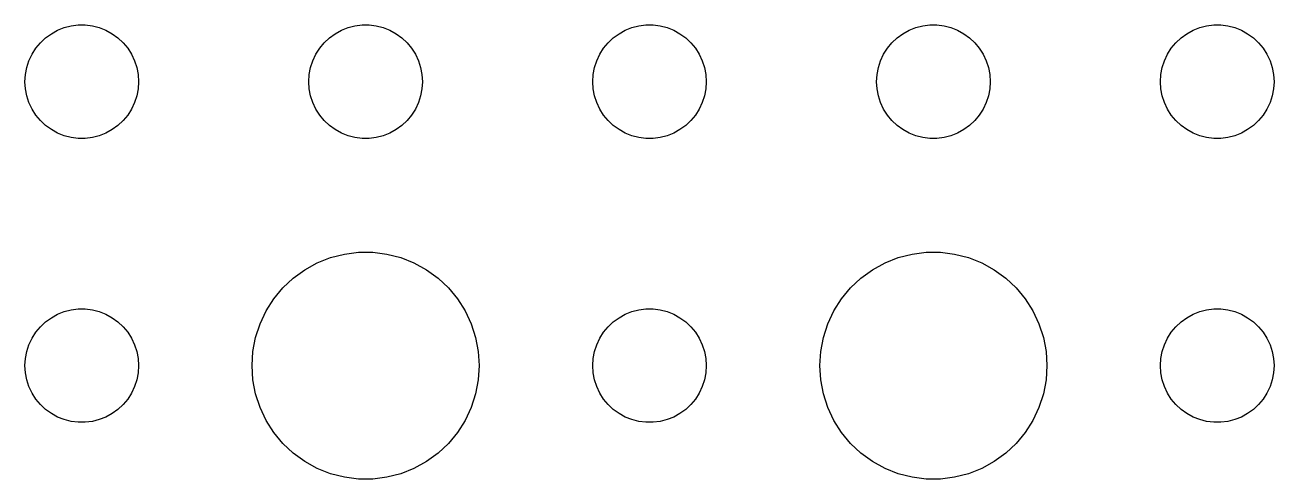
# Model space of a CAD drawing. Header units: metres. Extents: x -69 to 69, y -69 to 69.
# Drawn here: x -39 to -6, y -32.99 to -21 of the extents above; entities that cross this region are included whole.
import ezdxf

# ---------------------------------------------------------------- set-up
doc = ezdxf.new("R2010")
doc.units = ezdxf.units.M

msp = doc.modelspace()

# ---------------------------------------------------------------- linework, layer by layer
for p, q in [((-38.1387, -21.1427), (-37.9635, -21.0734)), ((-37.9635, -21.0734), (-37.7811, -21.0266)), ((-37.7811, -21.0266), (-37.5942, -21.003)), ((-37.5942, -21.003), (-37.4058, -21.003)), ((-37.4058, -21.003), (-37.2189, -21.0266)), ((-37.2189, -21.0266), (-37.0365, -21.0734)), ((-37.0365, -21.0734), (-36.8613, -21.1427)), ((-30.6387, -21.1427), (-30.4635, -21.0734)), ((-30.4635, -21.0734), (-30.2811, -21.0266)), ((-30.2811, -21.0266), (-30.0942, -21.003)), ((-30.0942, -21.003), (-29.9058, -21.003)), ((-29.9058, -21.003), (-29.7189, -21.0266)), ((-29.7189, -21.0266), (-29.5365, -21.0734)), ((-29.5365, -21.0734), (-29.3613, -21.1427)), ((-23.1387, -21.1427), (-22.9635, -21.0734)), ((-22.9635, -21.0734), (-22.7811, -21.0266)), ((-22.7811, -21.0266), (-22.5942, -21.003)), ((-22.5942, -21.003), (-22.4058, -21.003)), ((-22.4058, -21.003), (-22.2189, -21.0266)), ((-22.2189, -21.0266), (-22.0365, -21.0734)), ((-22.0365, -21.0734), (-21.8613, -21.1427)), ((-15.6387, -21.1427), (-15.4635, -21.0734)), ((-15.4635, -21.0734), (-15.2811, -21.0266)), ((-15.2811, -21.0266), (-15.0942, -21.003)), ((-15.0942, -21.003), (-14.9058, -21.003)), ((-14.9058, -21.003), (-14.7189, -21.0266)), ((-14.7189, -21.0266), (-14.5365, -21.0734)), ((-14.5365, -21.0734), (-14.3613, -21.1427)), ((-8.13866, -21.1427), (-7.96352, -21.0734)), ((-7.96352, -21.0734), (-7.78107, -21.0266)), ((-7.78107, -21.0266), (-7.59418, -21.003)), ((-7.59418, -21.003), (-7.40581, -21.003)), ((-7.40581, -21.003), (-7.21892, -21.0266)), ((-7.21892, -21.0266), (-7.03647, -21.0734)), ((-7.03647, -21.0734), (-6.86133, -21.1427)), ((-38.5934, -21.4732), (-38.4561, -21.3442)), ((-38.4561, -21.3442), (-38.3037, -21.2335)), ((-38.3037, -21.2335), (-38.1387, -21.1427)), ((-36.8613, -21.1427), (-36.6963, -21.2335)), ((-36.6963, -21.2335), (-36.5439, -21.3442)), ((-36.5439, -21.3442), (-36.4065, -21.4732)), ((-31.0934, -21.4732), (-30.9561, -21.3442)), ((-30.9561, -21.3442), (-30.8037, -21.2335)), ((-30.8037, -21.2335), (-30.6387, -21.1427)), ((-29.3613, -21.1427), (-29.1963, -21.2335)), ((-29.1963, -21.2335), (-29.0439, -21.3442)), ((-29.0439, -21.3442), (-28.9065, -21.4732)), ((-23.5934, -21.4732), (-23.4561, -21.3442)), ((-23.4561, -21.3442), (-23.3037, -21.2335)), ((-23.3037, -21.2335), (-23.1387, -21.1427)), ((-21.8613, -21.1427), (-21.6963, -21.2335)), ((-21.6963, -21.2335), (-21.5439, -21.3442)), ((-21.5439, -21.3442), (-21.4065, -21.4732)), ((-16.0934, -21.4732), (-15.9561, -21.3442)), ((-15.9561, -21.3442), (-15.8037, -21.2335)), ((-15.8037, -21.2335), (-15.6387, -21.1427)), ((-14.3613, -21.1427), (-14.1963, -21.2335)), ((-14.1963, -21.2335), (-14.0439, -21.3442)), ((-14.0439, -21.3442), (-13.9065, -21.4732)), ((-8.59344, -21.4732), (-8.45613, -21.3442)), ((-8.45613, -21.3442), (-8.30373, -21.2335)), ((-8.30373, -21.2335), (-8.13866, -21.1427)), ((-6.86133, -21.1427), (-6.69626, -21.2335)), ((-6.69626, -21.2335), (-6.54385, -21.3442)), ((-6.54385, -21.3442), (-6.40654, -21.4732)), ((-38.8947, -21.9478), (-38.8145, -21.7774)), ((-38.8145, -21.7774), (-38.7135, -21.6183)), ((-38.7135, -21.6183), (-38.5934, -21.4732)), ((-36.4065, -21.4732), (-36.2865, -21.6183)), ((-36.2865, -21.6183), (-36.1855, -21.7774)), ((-36.1855, -21.7774), (-36.1053, -21.9478)), ((-31.3947, -21.9478), (-31.3145, -21.7774)), ((-31.3145, -21.7774), (-31.2135, -21.6183)), ((-31.2135, -21.6183), (-31.0934, -21.4732)), ((-28.9065, -21.4732), (-28.7865, -21.6183)), ((-28.7865, -21.6183), (-28.6855, -21.7774)), ((-28.6855, -21.7774), (-28.6053, -21.9478)), ((-23.8947, -21.9478), (-23.8145, -21.7774)), ((-23.8145, -21.7774), (-23.7135, -21.6183)), ((-23.7135, -21.6183), (-23.5934, -21.4732)), ((-21.4065, -21.4732), (-21.2865, -21.6183)), ((-21.2865, -21.6183), (-21.1855, -21.7774)), ((-21.1855, -21.7774), (-21.1053, -21.9478)), ((-16.3947, -21.9478), (-16.3145, -21.7774)), ((-16.3145, -21.7774), (-16.2135, -21.6183)), ((-16.2135, -21.6183), (-16.0934, -21.4732)), ((-13.9065, -21.4732), (-13.7865, -21.6183)), ((-13.7865, -21.6183), (-13.6855, -21.7774)), ((-13.6855, -21.7774), (-13.6053, -21.9478)), ((-8.89465, -21.9478), (-8.81445, -21.7774)), ((-8.81445, -21.7774), (-8.71352, -21.6183)), ((-8.71352, -21.6183), (-8.59344, -21.4732)), ((-6.40654, -21.4732), (-6.28647, -21.6183)), ((-6.28647, -21.6183), (-6.18553, -21.7774)), ((-6.18553, -21.7774), (-6.10533, -21.9478)), ((-38.9529, -22.127), (-38.8947, -21.9478)), ((-36.1053, -21.9478), (-36.0471, -22.127)), ((-31.4529, -22.127), (-31.3947, -21.9478)), ((-28.6053, -21.9478), (-28.5471, -22.127)), ((-23.9529, -22.127), (-23.8947, -21.9478)), ((-21.1053, -21.9478), (-21.0471, -22.127)), ((-16.4529, -22.127), (-16.3947, -21.9478)), ((-13.6053, -21.9478), (-13.5471, -22.127)), ((-8.95287, -22.127), (-8.89465, -21.9478)), ((-6.10533, -21.9478), (-6.04712, -22.127)), ((-39, -22.5), (-38.9882, -22.312)), ((-38.9882, -22.312), (-38.9529, -22.127)), ((-36.0471, -22.127), (-36.0118, -22.312)), ((-36.0118, -22.312), (-36, -22.5)), ((-31.5, -22.5), (-31.4882, -22.312)), ((-31.4882, -22.312), (-31.4529, -22.127)), ((-28.5471, -22.127), (-28.5118, -22.312)), ((-28.5118, -22.312), (-28.5, -22.5)), ((-24, -22.5), (-23.9882, -22.312)), ((-23.9882, -22.312), (-23.9529, -22.127)), ((-21.0471, -22.127), (-21.0118, -22.312)), ((-21.0118, -22.312), (-21, -22.5)), ((-16.5, -22.5), (-16.4882, -22.312)), ((-16.4882, -22.312), (-16.4529, -22.127)), ((-13.5471, -22.127), (-13.5118, -22.312)), ((-13.5118, -22.312), (-13.5, -22.5)), ((-9, -22.5), (-8.98816, -22.312)), ((-8.98816, -22.312), (-8.95287, -22.127)), ((-6.04712, -22.127), (-6.01183, -22.312)), ((-6.01183, -22.312), (-6, -22.5)), ((-38.9882, -22.688), (-39, -22.5)), ((-38.9529, -22.873), (-38.9882, -22.688)), ((-36.0118, -22.688), (-36.0471, -22.873)), ((-36, -22.5), (-36.0118, -22.688)), ((-31.4882, -22.688), (-31.5, -22.5)), ((-31.4529, -22.873), (-31.4882, -22.688)), ((-28.5118, -22.688), (-28.5471, -22.873)), ((-28.5, -22.5), (-28.5118, -22.688)), ((-23.9882, -22.688), (-24, -22.5)), ((-23.9529, -22.873), (-23.9882, -22.688)), ((-21.0118, -22.688), (-21.0471, -22.873)), ((-21, -22.5), (-21.0118, -22.688)), ((-16.4882, -22.688), (-16.5, -22.5)), ((-16.4529, -22.873), (-16.4882, -22.688)), ((-13.5118, -22.688), (-13.5471, -22.873)), ((-13.5, -22.5), (-13.5118, -22.688)), ((-8.98816, -22.688), (-9, -22.5)), ((-8.95287, -22.873), (-8.98816, -22.688)), ((-6.01183, -22.688), (-6.04712, -22.873)), ((-6, -22.5), (-6.01183, -22.688)), ((-38.8947, -23.0522), (-38.9529, -22.873)), ((-38.8145, -23.2226), (-38.8947, -23.0522)), ((-36.1053, -23.0522), (-36.1855, -23.2226)), ((-36.0471, -22.873), (-36.1053, -23.0522)), ((-31.3947, -23.0522), (-31.4529, -22.873)), ((-31.3145, -23.2226), (-31.3947, -23.0522)), ((-28.6053, -23.0522), (-28.6855, -23.2226)), ((-28.5471, -22.873), (-28.6053, -23.0522)), ((-23.8947, -23.0522), (-23.9529, -22.873)), ((-23.8145, -23.2226), (-23.8947, -23.0522)), ((-21.1053, -23.0522), (-21.1855, -23.2226)), ((-21.0471, -22.873), (-21.1053, -23.0522)), ((-16.3947, -23.0522), (-16.4529, -22.873)), ((-16.3145, -23.2226), (-16.3947, -23.0522)), ((-13.6053, -23.0522), (-13.6855, -23.2226)), ((-13.5471, -22.873), (-13.6053, -23.0522)), ((-8.89465, -23.0522), (-8.95287, -22.873)), ((-8.81445, -23.2226), (-8.89465, -23.0522)), ((-6.10533, -23.0522), (-6.18553, -23.2226)), ((-6.04712, -22.873), (-6.10533, -23.0522)), ((-38.7135, -23.3817), (-38.8145, -23.2226)), ((-38.5934, -23.5268), (-38.7135, -23.3817)), ((-36.2865, -23.3817), (-36.4065, -23.5268)), ((-36.1855, -23.2226), (-36.2865, -23.3817)), ((-31.2135, -23.3817), (-31.3145, -23.2226)), ((-31.0934, -23.5268), (-31.2135, -23.3817)), ((-28.7865, -23.3817), (-28.9065, -23.5268)), ((-28.6855, -23.2226), (-28.7865, -23.3817)), ((-23.7135, -23.3817), (-23.8145, -23.2226)), ((-23.5934, -23.5268), (-23.7135, -23.3817)), ((-21.2865, -23.3817), (-21.4065, -23.5268)), ((-21.1855, -23.2226), (-21.2865, -23.3817)), ((-16.2135, -23.3817), (-16.3145, -23.2226)), ((-16.0934, -23.5268), (-16.2135, -23.3817)), ((-13.7865, -23.3817), (-13.9065, -23.5268)), ((-13.6855, -23.2226), (-13.7865, -23.3817)), ((-8.71352, -23.3817), (-8.81445, -23.2226)), ((-8.59344, -23.5268), (-8.71352, -23.3817)), ((-6.28647, -23.3817), (-6.40654, -23.5268)), ((-6.18553, -23.2226), (-6.28647, -23.3817)), ((-38.4561, -23.6558), (-38.5934, -23.5268)), ((-38.3037, -23.7665), (-38.4561, -23.6558)), ((-36.5439, -23.6558), (-36.6963, -23.7665)), ((-36.4065, -23.5268), (-36.5439, -23.6558)), ((-30.9561, -23.6558), (-31.0934, -23.5268)), ((-30.8037, -23.7665), (-30.9561, -23.6558)), ((-29.0439, -23.6558), (-29.1963, -23.7665)), ((-28.9065, -23.5268), (-29.0439, -23.6558)), ((-23.4561, -23.6558), (-23.5934, -23.5268)), ((-23.3037, -23.7665), (-23.4561, -23.6558)), ((-21.5439, -23.6558), (-21.6963, -23.7665)), ((-21.4065, -23.5268), (-21.5439, -23.6558)), ((-15.9561, -23.6558), (-16.0934, -23.5268)), ((-15.8037, -23.7665), (-15.9561, -23.6558)), ((-14.0439, -23.6558), (-14.1963, -23.7665)), ((-13.9065, -23.5268), (-14.0439, -23.6558)), ((-8.45613, -23.6558), (-8.59344, -23.5268)), ((-8.30373, -23.7665), (-8.45613, -23.6558)), ((-6.54385, -23.6558), (-6.69626, -23.7665)), ((-6.40654, -23.5268), (-6.54385, -23.6558)), ((-38.1387, -23.8572), (-38.3037, -23.7665)), ((-37.9635, -23.9266), (-38.1387, -23.8572)), ((-37.7811, -23.9734), (-37.9635, -23.9266)), ((-37.5942, -23.997), (-37.7811, -23.9734)), ((-37.4058, -23.997), (-37.5942, -23.997)), ((-37.2189, -23.9734), (-37.4058, -23.997)), ((-37.0365, -23.9266), (-37.2189, -23.9734)), ((-36.8613, -23.8572), (-37.0365, -23.9266)), ((-36.6963, -23.7665), (-36.8613, -23.8572)), ((-30.6387, -23.8572), (-30.8037, -23.7665)), ((-30.4635, -23.9266), (-30.6387, -23.8572)), ((-30.2811, -23.9734), (-30.4635, -23.9266)), ((-30.0942, -23.997), (-30.2811, -23.9734)), ((-29.9058, -23.997), (-30.0942, -23.997)), ((-29.7189, -23.9734), (-29.9058, -23.997)), ((-29.5365, -23.9266), (-29.7189, -23.9734)), ((-29.3613, -23.8572), (-29.5365, -23.9266)), ((-29.1963, -23.7665), (-29.3613, -23.8572)), ((-23.1387, -23.8572), (-23.3037, -23.7665)), ((-22.9635, -23.9266), (-23.1387, -23.8572)), ((-22.7811, -23.9734), (-22.9635, -23.9266)), ((-22.5942, -23.997), (-22.7811, -23.9734)), ((-22.4058, -23.997), (-22.5942, -23.997)), ((-22.2189, -23.9734), (-22.4058, -23.997)), ((-22.0365, -23.9266), (-22.2189, -23.9734)), ((-21.8613, -23.8572), (-22.0365, -23.9266)), ((-21.6963, -23.7665), (-21.8613, -23.8572)), ((-15.6387, -23.8572), (-15.8037, -23.7665)), ((-15.4635, -23.9266), (-15.6387, -23.8572)), ((-15.2811, -23.9734), (-15.4635, -23.9266)), ((-15.0942, -23.997), (-15.2811, -23.9734)), ((-14.9058, -23.997), (-15.0942, -23.997)), ((-14.7189, -23.9734), (-14.9058, -23.997)), ((-14.5365, -23.9266), (-14.7189, -23.9734)), ((-14.3613, -23.8572), (-14.5365, -23.9266)), ((-14.1963, -23.7665), (-14.3613, -23.8572)), ((-8.13866, -23.8572), (-8.30373, -23.7665)), ((-7.96352, -23.9266), (-8.13866, -23.8572)), ((-7.78107, -23.9734), (-7.96352, -23.9266)), ((-7.59418, -23.997), (-7.78107, -23.9734)), ((-7.40581, -23.997), (-7.59418, -23.997)), ((-7.21892, -23.9734), (-7.40581, -23.997)), ((-7.03647, -23.9266), (-7.21892, -23.9734)), ((-6.86133, -23.8572), (-7.03647, -23.9266)), ((-6.69626, -23.7665), (-6.86133, -23.8572)), ((-30.927, -27.1468), (-30.5621, -27.0531)), ((-30.5621, -27.0531), (-30.1884, -27.0059)), ((-30.1884, -27.0059), (-29.8116, -27.0059)), ((-29.8116, -27.0059), (-29.4379, -27.0531)), ((-29.4379, -27.0531), (-29.0729, -27.1468)), ((-15.927, -27.1468), (-15.5621, -27.0531)), ((-15.5621, -27.0531), (-15.1884, -27.0059)), ((-15.1884, -27.0059), (-14.8116, -27.0059)), ((-14.8116, -27.0059), (-14.4379, -27.0531)), ((-14.4379, -27.0531), (-14.0729, -27.1468)), ((-31.6075, -27.467), (-31.2773, -27.2855)), ((-31.2773, -27.2855), (-30.927, -27.1468)), ((-29.0729, -27.1468), (-28.7227, -27.2855)), ((-28.7227, -27.2855), (-28.3925, -27.467)), ((-16.6075, -27.467), (-16.2773, -27.2855)), ((-16.2773, -27.2855), (-15.927, -27.1468)), ((-14.0729, -27.1468), (-13.7227, -27.2855)), ((-13.7227, -27.2855), (-13.3925, -27.467)), ((-32.1869, -27.9464), (-31.9123, -27.6884)), ((-31.9123, -27.6884), (-31.6075, -27.467)), ((-28.3925, -27.467), (-28.0877, -27.6884)), ((-28.0877, -27.6884), (-27.8131, -27.9464)), ((-17.1869, -27.9464), (-16.9123, -27.6884)), ((-16.9123, -27.6884), (-16.6075, -27.467)), ((-13.3925, -27.467), (-13.0877, -27.6884)), ((-13.0877, -27.6884), (-12.8131, -27.9464)), ((-32.427, -28.2366), (-32.1869, -27.9464)), ((-27.8131, -27.9464), (-27.5729, -28.2366)), ((-17.427, -28.2366), (-17.1869, -27.9464)), ((-12.8131, -27.9464), (-12.5729, -28.2366)), ((-32.6289, -28.5547), (-32.427, -28.2366)), ((-27.5729, -28.2366), (-27.3711, -28.5547)), ((-17.6289, -28.5547), (-17.427, -28.2366)), ((-12.5729, -28.2366), (-12.3711, -28.5547)), ((-38.3037, -28.7335), (-38.1387, -28.6427)), ((-38.1387, -28.6427), (-37.9635, -28.5734)), ((-37.9635, -28.5734), (-37.7811, -28.5266)), ((-37.7811, -28.5266), (-37.5942, -28.503)), ((-37.5942, -28.503), (-37.4058, -28.503)), ((-37.4058, -28.503), (-37.2189, -28.5266)), ((-37.2189, -28.5266), (-37.0365, -28.5734)), ((-37.0365, -28.5734), (-36.8613, -28.6427)), ((-36.8613, -28.6427), (-36.6963, -28.7335)), ((-32.7893, -28.8956), (-32.6289, -28.5547)), ((-27.3711, -28.5547), (-27.2107, -28.8956)), ((-23.3037, -28.7335), (-23.1387, -28.6427)), ((-23.1387, -28.6427), (-22.9635, -28.5734)), ((-22.9635, -28.5734), (-22.7811, -28.5266)), ((-22.7811, -28.5266), (-22.5942, -28.503)), ((-22.5942, -28.503), (-22.4058, -28.503)), ((-22.4058, -28.503), (-22.2189, -28.5266)), ((-22.2189, -28.5266), (-22.0365, -28.5734)), ((-22.0365, -28.5734), (-21.8613, -28.6427)), ((-21.8613, -28.6427), (-21.6963, -28.7335)), ((-17.7893, -28.8956), (-17.6289, -28.5547)), ((-12.3711, -28.5547), (-12.2107, -28.8956)), ((-8.30373, -28.7335), (-8.13866, -28.6427)), ((-8.13866, -28.6427), (-7.96352, -28.5734)), ((-7.96352, -28.5734), (-7.78107, -28.5266)), ((-7.78107, -28.5266), (-7.59418, -28.503)), ((-7.59418, -28.503), (-7.40581, -28.503)), ((-7.40581, -28.503), (-7.21892, -28.5266)), ((-7.21892, -28.5266), (-7.03647, -28.5734)), ((-7.03647, -28.5734), (-6.86133, -28.6427)), ((-6.86133, -28.6427), (-6.69626, -28.7335)), ((-38.7135, -29.1183), (-38.5934, -28.9732)), ((-38.5934, -28.9732), (-38.4561, -28.8442)), ((-38.4561, -28.8442), (-38.3037, -28.7335)), ((-36.6963, -28.7335), (-36.5439, -28.8442)), ((-36.5439, -28.8442), (-36.4065, -28.9732)), ((-36.4065, -28.9732), (-36.2865, -29.1183)), ((-32.9057, -29.2539), (-32.7893, -28.8956)), ((-27.2107, -28.8956), (-27.0942, -29.2539)), ((-23.7135, -29.1183), (-23.5934, -28.9732)), ((-23.5934, -28.9732), (-23.4561, -28.8442)), ((-23.4561, -28.8442), (-23.3037, -28.7335)), ((-21.6963, -28.7335), (-21.5439, -28.8442)), ((-21.5439, -28.8442), (-21.4065, -28.9732)), ((-21.4065, -28.9732), (-21.2865, -29.1183)), ((-17.9057, -29.2539), (-17.7893, -28.8956)), ((-12.2107, -28.8956), (-12.0942, -29.2539)), ((-8.71352, -29.1183), (-8.59344, -28.9732)), ((-8.59344, -28.9732), (-8.45613, -28.8442)), ((-8.45613, -28.8442), (-8.30373, -28.7335)), ((-6.69626, -28.7335), (-6.54385, -28.8442)), ((-6.54385, -28.8442), (-6.40654, -28.9732)), ((-6.40654, -28.9732), (-6.28647, -29.1183)), ((-38.8947, -29.4478), (-38.8145, -29.2774)), ((-38.8145, -29.2774), (-38.7135, -29.1183)), ((-36.2865, -29.1183), (-36.1855, -29.2774)), ((-36.1855, -29.2774), (-36.1053, -29.4478)), ((-32.9763, -29.624), (-32.9057, -29.2539)), ((-27.0942, -29.2539), (-27.0237, -29.624)), ((-23.8947, -29.4478), (-23.8145, -29.2774)), ((-23.8145, -29.2774), (-23.7135, -29.1183)), ((-21.2865, -29.1183), (-21.1855, -29.2774)), ((-21.1855, -29.2774), (-21.1053, -29.4478)), ((-17.9763, -29.624), (-17.9057, -29.2539)), ((-12.0942, -29.2539), (-12.0237, -29.624)), ((-8.89465, -29.4478), (-8.81445, -29.2774)), ((-8.81445, -29.2774), (-8.71352, -29.1183)), ((-6.28647, -29.1183), (-6.18553, -29.2774)), ((-6.18553, -29.2774), (-6.10533, -29.4478)), ((-38.9882, -29.812), (-38.9529, -29.627)), ((-38.9529, -29.627), (-38.8947, -29.4478)), ((-36.1053, -29.4478), (-36.0471, -29.627)), ((-36.0471, -29.627), (-36.0118, -29.812)), ((-33, -30), (-32.9763, -29.624)), ((-27.0237, -29.624), (-27, -30)), ((-23.9882, -29.812), (-23.9529, -29.627)), ((-23.9529, -29.627), (-23.8947, -29.4478)), ((-21.1053, -29.4478), (-21.0471, -29.627)), ((-21.0471, -29.627), (-21.0118, -29.812)), ((-18, -30), (-17.9763, -29.624)), ((-12.0237, -29.624), (-12, -30)), ((-8.98816, -29.812), (-8.95287, -29.627)), ((-8.95287, -29.627), (-8.89465, -29.4478)), ((-6.10533, -29.4478), (-6.04712, -29.627)), ((-6.04712, -29.627), (-6.01183, -29.812)), ((-39, -30), (-38.9882, -29.812)), ((-38.9882, -30.188), (-39, -30)), ((-36.0118, -29.812), (-36, -30)), ((-36, -30), (-36.0118, -30.188)), ((-32.9763, -30.376), (-33, -30)), ((-27, -30), (-27.0237, -30.376)), ((-24, -30), (-23.9882, -29.812)), ((-23.9882, -30.188), (-24, -30)), ((-21.0118, -29.812), (-21, -30)), ((-21, -30), (-21.0118, -30.188)), ((-17.9763, -30.376), (-18, -30)), ((-12, -30), (-12.0237, -30.376)), ((-9, -30), (-8.98816, -29.812)), ((-8.98816, -30.188), (-9, -30)), ((-6.01183, -29.812), (-6, -30)), ((-6, -30), (-6.01183, -30.188)), ((-38.9529, -30.373), (-38.9882, -30.188)), ((-36.0118, -30.188), (-36.0471, -30.373)), ((-23.9529, -30.373), (-23.9882, -30.188)), ((-21.0118, -30.188), (-21.0471, -30.373)), ((-8.95287, -30.373), (-8.98816, -30.188)), ((-6.01183, -30.188), (-6.04712, -30.373)), ((-38.8947, -30.5522), (-38.9529, -30.373)), ((-38.8145, -30.7226), (-38.8947, -30.5522)), ((-36.1053, -30.5522), (-36.1855, -30.7226)), ((-36.0471, -30.373), (-36.1053, -30.5522)), ((-32.9057, -30.7461), (-32.9763, -30.376)), ((-27.0237, -30.376), (-27.0942, -30.7461)), ((-23.8947, -30.5522), (-23.9529, -30.373)), ((-23.8145, -30.7226), (-23.8947, -30.5522)), ((-21.1053, -30.5522), (-21.1855, -30.7226)), ((-21.0471, -30.373), (-21.1053, -30.5522)), ((-17.9057, -30.7461), (-17.9763, -30.376)), ((-12.0237, -30.376), (-12.0942, -30.7461)), ((-8.89465, -30.5522), (-8.95287, -30.373)), ((-8.81445, -30.7226), (-8.89465, -30.5522)), ((-6.10533, -30.5522), (-6.18553, -30.7226)), ((-6.04712, -30.373), (-6.10533, -30.5522)), ((-38.7135, -30.8817), (-38.8145, -30.7226)), ((-38.5934, -31.0268), (-38.7135, -30.8817)), ((-36.2865, -30.8817), (-36.4065, -31.0268)), ((-36.1855, -30.7226), (-36.2865, -30.8817)), ((-32.7893, -31.1044), (-32.9057, -30.7461)), ((-27.0942, -30.7461), (-27.2107, -31.1044)), ((-23.7135, -30.8817), (-23.8145, -30.7226)), ((-23.5934, -31.0268), (-23.7135, -30.8817)), ((-21.2865, -30.8817), (-21.4065, -31.0268)), ((-21.1855, -30.7226), (-21.2865, -30.8817)), ((-17.7893, -31.1044), (-17.9057, -30.7461)), ((-12.0942, -30.7461), (-12.2107, -31.1044)), ((-8.71352, -30.8817), (-8.81445, -30.7226)), ((-8.59344, -31.0268), (-8.71352, -30.8817)), ((-6.28647, -30.8817), (-6.40654, -31.0268)), ((-6.18553, -30.7226), (-6.28647, -30.8817)), ((-38.4561, -31.1558), (-38.5934, -31.0268)), ((-38.3037, -31.2665), (-38.4561, -31.1558)), ((-38.1387, -31.3572), (-38.3037, -31.2665)), ((-36.6963, -31.2665), (-36.8613, -31.3572)), ((-36.5439, -31.1558), (-36.6963, -31.2665)), ((-36.4065, -31.0268), (-36.5439, -31.1558)), ((-32.6289, -31.4453), (-32.7893, -31.1044)), ((-27.2107, -31.1044), (-27.3711, -31.4453)), ((-23.4561, -31.1558), (-23.5934, -31.0268)), ((-23.3037, -31.2665), (-23.4561, -31.1558)), ((-23.1387, -31.3572), (-23.3037, -31.2665)), ((-21.6963, -31.2665), (-21.8613, -31.3572)), ((-21.5439, -31.1558), (-21.6963, -31.2665)), ((-21.4065, -31.0268), (-21.5439, -31.1558)), ((-17.6289, -31.4453), (-17.7893, -31.1044)), ((-12.2107, -31.1044), (-12.3711, -31.4453)), ((-8.45613, -31.1558), (-8.59344, -31.0268)), ((-8.30373, -31.2665), (-8.45613, -31.1558)), ((-8.13866, -31.3572), (-8.30373, -31.2665)), ((-6.69626, -31.2665), (-6.86133, -31.3572)), ((-6.54385, -31.1558), (-6.69626, -31.2665)), ((-6.40654, -31.0268), (-6.54385, -31.1558)), ((-37.9635, -31.4266), (-38.1387, -31.3572)), ((-37.7811, -31.4734), (-37.9635, -31.4266)), ((-37.5942, -31.497), (-37.7811, -31.4734)), ((-37.4058, -31.497), (-37.5942, -31.497)), ((-37.2189, -31.4734), (-37.4058, -31.497)), ((-37.0365, -31.4266), (-37.2189, -31.4734)), ((-36.8613, -31.3572), (-37.0365, -31.4266)), ((-32.427, -31.7634), (-32.6289, -31.4453)), ((-27.3711, -31.4453), (-27.5729, -31.7634)), ((-22.9635, -31.4266), (-23.1387, -31.3572)), ((-22.7811, -31.4734), (-22.9635, -31.4266)), ((-22.5942, -31.497), (-22.7811, -31.4734)), ((-22.4058, -31.497), (-22.5942, -31.497)), ((-22.2189, -31.4734), (-22.4058, -31.497)), ((-22.0365, -31.4266), (-22.2189, -31.4734)), ((-21.8613, -31.3572), (-22.0365, -31.4266)), ((-17.427, -31.7634), (-17.6289, -31.4453)), ((-12.3711, -31.4453), (-12.5729, -31.7634)), ((-7.96352, -31.4266), (-8.13866, -31.3572)), ((-7.78107, -31.4734), (-7.96352, -31.4266)), ((-7.59418, -31.497), (-7.78107, -31.4734)), ((-7.40581, -31.497), (-7.59418, -31.497)), ((-7.21892, -31.4734), (-7.40581, -31.497)), ((-7.03647, -31.4266), (-7.21892, -31.4734)), ((-6.86133, -31.3572), (-7.03647, -31.4266)), ((-32.1869, -32.0536), (-32.427, -31.7634)), ((-27.5729, -31.7634), (-27.8131, -32.0536)), ((-17.1869, -32.0536), (-17.427, -31.7634)), ((-12.5729, -31.7634), (-12.8131, -32.0536)), ((-31.9123, -32.3115), (-32.1869, -32.0536)), ((-31.6075, -32.533), (-31.9123, -32.3115)), ((-28.0877, -32.3115), (-28.3925, -32.533)), ((-27.8131, -32.0536), (-28.0877, -32.3115)), ((-16.9123, -32.3115), (-17.1869, -32.0536)), ((-16.6075, -32.533), (-16.9123, -32.3115)), ((-13.0877, -32.3115), (-13.3925, -32.533)), ((-12.8131, -32.0536), (-13.0877, -32.3115)), ((-31.2773, -32.7145), (-31.6075, -32.533)), ((-28.3925, -32.533), (-28.7227, -32.7145)), ((-16.2773, -32.7145), (-16.6075, -32.533)), ((-13.3925, -32.533), (-13.7227, -32.7145)), ((-30.927, -32.8532), (-31.2773, -32.7145)), ((-30.5621, -32.9469), (-30.927, -32.8532)), ((-30.1884, -32.9941), (-30.5621, -32.9469)), ((-29.8116, -32.9941), (-30.1884, -32.9941)), ((-29.4379, -32.9469), (-29.8116, -32.9941)), ((-29.0729, -32.8532), (-29.4379, -32.9469)), ((-28.7227, -32.7145), (-29.0729, -32.8532)), ((-15.927, -32.8532), (-16.2773, -32.7145)), ((-15.5621, -32.9469), (-15.927, -32.8532)), ((-15.1884, -32.9941), (-15.5621, -32.9469)), ((-14.8116, -32.9941), (-15.1884, -32.9941)), ((-14.4379, -32.9469), (-14.8116, -32.9941)), ((-14.0729, -32.8532), (-14.4379, -32.9469)), ((-13.7227, -32.7145), (-14.0729, -32.8532))]:
    msp.add_line(p, q)

doc.saveas('drawing.dxf')
